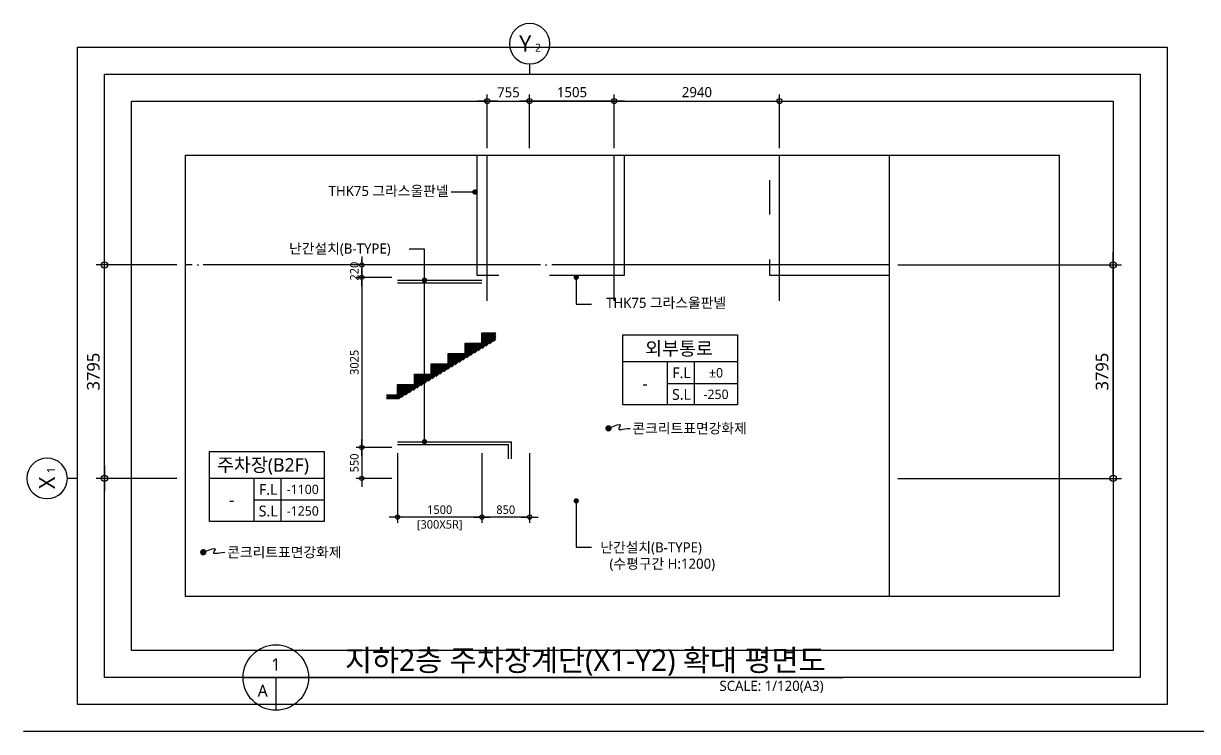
# Model space of a CAD drawing. Header units: millimetres. Extents: x 13515 to 183937, y -33900 to -660.
# Drawn here: x 13515 to 34395, y -13310 to -720 of the extents above; entities that cross this region are included whole.
import ezdxf
from ezdxf.enums import TextEntityAlignment as Align

# ---------------------------------------------------------------- set-up
doc = ezdxf.new("R2010")
doc.units = ezdxf.units.MM
doc.header["$LTSCALE"] = 100
doc.header["$MEASUREMENT"] = 0
doc.header["$PDSIZE"] = -10
doc.linetypes.add('CEN', pattern=[62, 60, -1, 0, -1])
doc.layers.get('0').update_dxf_attribs({"linetype": 'CONTINUOUS'})
doc.layers.get('Defpoints').update_dxf_attribs({"color": 171, "linetype": 'CONTINUOUS'})
for name, color, linetype in [('A-ANNO-LEAD', 5, 'CONTINUOUS'), ('CEN', 1, 'CEN'), ('CON', 2, 'CONTINUOUS'), ('HAT', 8, 'CONTINUOUS'), ('INS', 251, 'BATTING'), ('LED', 7, 'CONTINUOUS'), ('NDIM', 7, 'CONTINUOUS'), ('SYM', 7, 'CONTINUOUS'), ('SYM(AXIS)', 7, 'CONTINUOUS'), ('TEXT', 3, 'CONTINUOUS'), ('TEXT(AXIS)', 2, 'CONTINUOUS'), ('TEXT(노트)', 7, 'CONTINUOUS'), ('TEXT(실명)', 3, 'CONTINUOUS'), ('TEXT-기입', 6, 'CONTINUOUS'), ('TITLE', 7, 'CONTINUOUS')]:
    doc.layers.add(name, color=color, linetype=linetype)
doc.styles.add('CGS', font='cgse', dxfattribs={"bigfont": 'cgs'})
doc.styles.add('나눔바른고딕', font='NanumBarunGothic.ttf')
doc.linetypes.add('BATTING', pattern='A,0.0001,-0.1,[134,ltypeshp.shx,S=0.1,R=0,X=-0.1,Y=0],-0.2,[134,ltypeshp.shx,S=0.1,R=180,X=0.1,Y=0],-0.1', length=0.4001)
doc.dimstyles.new('NDIM 1200', dxfattribs={"dimscale": 75, "dimtxt": 3, "dimasz": 1, "dimexe": 2, "dimexo": 2, "dimgap": 1, "dimtad": 1, "dimdec": 0, "dimdsep": 46, "dimtxsty": 'CGS', "dimblk": 'DOT0', "dimcen": 1, "dimdle": 8, "dimclrd": 256, "dimclre": 256, "dimclrt": 256, "dimadec": 0, "dimazin": 0, "dimtfac": 1, "dimtdec": 0, "dimtix": 1, "dimtmove": 2, "dimatfit": 3, "dimldrblk": 'DOT0', "dimfxl": 1, "dimtolj": 1, "dimtzin": 0, "dimlwd": -1, "dimlwe": -1, "dimarcsym": 0})

# ---------------------------------------------------------------- blocks, each defined once
blk = doc.blocks.new('A$C2F20087E')
at = {"layer": 'SYM(AXIS)'}
blk.add_line((600, 0), (600, 300), dxfattribs=at)
blk.add_circle((600, 900), 600, dxfattribs=at)
blk = doc.blocks.new('DOT0')
blk.add_line((-3, 0), (3, 0))
at = {"color": 6}
blk.add_circle((0, 0), 0.75, dxfattribs=at)
blk = doc.blocks.new('*D295')
at = {"layer": 'Defpoints', "color": 0, "ltscale": 0.4, "transparency": 16777216}
for p in [(22517, -2100), (21763, -3060), (22517, -3060)]:
    blk.add_point(p, dxfattribs=at)
at = {"layer": 'NDIM', "ltscale": 0.4, "transparency": 16777216}
for p, q in [((21763, -2940), (21763, -1980)), ((22517, -2940), (22517, -1980)), ((21823, -2100), (22457, -2100))]:
    blk.add_line(p, q, dxfattribs=at)
at = {"layer": 'NDIM', "ltscale": 0.4, "transparency": 16777216, "xscale": 60, "yscale": 60, "zscale": 60, "rotation": 180}
blk.add_blockref('DOT0', (21763, -2100), dxfattribs=at)
at = {"layer": 'NDIM', "ltscale": 0.4, "transparency": 16777216, "xscale": 60, "yscale": 60, "zscale": 60}
blk.add_blockref('DOT0', (22517, -2100), dxfattribs=at)
at = {"layer": 'NDIM', "ltscale": 0.4, "transparency": 16777216, "insert": (22140, -1944), "char_height": 180, "attachment_point": 5, "style": '나눔바른고딕'}
blk.add_mtext('\\A1;755', dxfattribs=at)
blk = doc.blocks.new('*D296')
at = {"layer": 'Defpoints', "color": 0, "ltscale": 0.4, "transparency": 16777216}
for p in [(22517, -2100), (22517, -3060), (24022, -3060)]:
    blk.add_point(p, dxfattribs=at)
at = {"layer": 'NDIM', "ltscale": 0.4, "transparency": 16777216}
for p, q in [((22517, -2940), (22517, -1980)), ((24022, -2940), (24022, -1980)), ((23962, -2100), (22577, -2100))]:
    blk.add_line(p, q, dxfattribs=at)
at = {"layer": 'NDIM', "ltscale": 0.4, "transparency": 16777216, "xscale": 60, "yscale": 60, "zscale": 60, "rotation": 180}
blk.add_blockref('DOT0', (22517, -2100), dxfattribs=at)
at = {"layer": 'NDIM', "ltscale": 0.4, "transparency": 16777216, "xscale": 60, "yscale": 60, "zscale": 60}
blk.add_blockref('DOT0', (24022, -2100), dxfattribs=at)
at = {"layer": 'NDIM', "ltscale": 0.4, "transparency": 16777216, "insert": (23270, -1942), "char_height": 180, "attachment_point": 5, "style": '나눔바른고딕'}
blk.add_mtext('\\A1;1505', dxfattribs=at)
blk = doc.blocks.new('*D297')
at = {"layer": 'Defpoints', "color": 0, "ltscale": 0.4, "transparency": 16777216}
for p in [(26962, -2100), (24022, -3060), (26962, -3060)]:
    blk.add_point(p, dxfattribs=at)
at = {"layer": 'NDIM', "ltscale": 0.4, "transparency": 16777216}
for p, q in [((24022, -2940), (24022, -1980)), ((26962, -2940), (26962, -1980)), ((24082, -2100), (26902, -2100))]:
    blk.add_line(p, q, dxfattribs=at)
at = {"layer": 'NDIM', "ltscale": 0.4, "transparency": 16777216, "xscale": 60, "yscale": 60, "zscale": 60, "rotation": 180}
blk.add_blockref('DOT0', (24022, -2100), dxfattribs=at)
at = {"layer": 'NDIM', "ltscale": 0.4, "transparency": 16777216, "xscale": 60, "yscale": 60, "zscale": 60}
blk.add_blockref('DOT0', (26962, -2100), dxfattribs=at)
at = {"layer": 'NDIM', "ltscale": 0.4, "transparency": 16777216, "insert": (25492, -1942), "char_height": 180, "attachment_point": 5, "style": '나눔바른고딕'}
blk.add_mtext('\\A1;2940', dxfattribs=at)
blk = doc.blocks.new('*D298')
at = {"layer": 'Defpoints', "color": 0, "ltscale": 0.4, "transparency": 16777216}
for p in [(21667, -8259), (22517, -8259), (21667, -9497)]:
    blk.add_point(p, dxfattribs=at)
at = {"layer": 'NDIM', "ltscale": 0.4, "transparency": 16777216}
for p, q in [((21667, -8359), (21667, -9597)), ((22517, -8359), (22517, -9597)), ((22467, -9497), (21717, -9497))]:
    blk.add_line(p, q, dxfattribs=at)
at = {"layer": 'NDIM', "ltscale": 0.4, "transparency": 16777216, "xscale": 50, "yscale": 50, "zscale": 50, "rotation": 180}
blk.add_blockref('DOT0', (21667, -9497), dxfattribs=at)
at = {"layer": 'NDIM', "ltscale": 0.4, "transparency": 16777216, "xscale": 50, "yscale": 50, "zscale": 50}
blk.add_blockref('DOT0', (22517, -9497), dxfattribs=at)
at = {"layer": 'NDIM', "ltscale": 0.4, "transparency": 16777216, "insert": (22092, -9366), "char_height": 150, "attachment_point": 5, "style": '나눔바른고딕'}
blk.add_mtext('\\A1;850', dxfattribs=at)
blk = doc.blocks.new('*D299')
at = {"layer": 'Defpoints', "color": 0, "ltscale": 0.4, "transparency": 16777216}
for p in [(20167, -8259), (21667, -8259), (20167, -9497)]:
    blk.add_point(p, dxfattribs=at)
at = {"layer": 'NDIM', "ltscale": 0.4, "transparency": 16777216}
for p, q in [((20167, -8359), (20167, -9597)), ((21667, -8359), (21667, -9597)), ((21617, -9497), (20217, -9497))]:
    blk.add_line(p, q, dxfattribs=at)
at = {"layer": 'NDIM', "ltscale": 0.4, "transparency": 16777216, "xscale": 50, "yscale": 50, "zscale": 50, "rotation": 180}
blk.add_blockref('DOT0', (20167, -9497), dxfattribs=at)
at = {"layer": 'NDIM', "ltscale": 0.4, "transparency": 16777216, "xscale": 50, "yscale": 50, "zscale": 50}
blk.add_blockref('DOT0', (21667, -9497), dxfattribs=at)
at = {"layer": 'NDIM', "ltscale": 0.4, "transparency": 16777216, "char_height": 150, "attachment_point": 5, "style": '나눔바른고딕'}
for s, insert in [('\\A1;1500', (20917, -9366)), ('\\A1;[300X5R]', (20917, -9644))]:
    blk.add_mtext(s, dxfattribs=dict(at, insert=insert))
blk = doc.blocks.new('A$C51E23882')
at = {"layer": 'TITLE'}
blk.add_lwpolyline([(8500, 0), (0, 0), (0, 5200), (8500, 5200)], close=True, dxfattribs=at)
for points in [[(8500, 3200), (0, 3200)], [(3300, 3200), (3300, 0)], [(5300, 3200), (5300, 0)], [(3300, 1600), (8500, 1600)]]:
    blk.add_lwpolyline(points, dxfattribs=at)
at = {"layer": 'TITLE', "style": '나눔바른고딕'}
for s, p in [('F.L', (4352, 2378)), ('S.L', (4352, 778))]:
    blk.add_text(s, height=800, dxfattribs=at).set_placement(p, align=Align.MIDDLE)
blk = doc.blocks.new('*D293')
at = {"layer": 'Defpoints', "color": 0, "ltscale": 0.4, "transparency": 16777216}
for p in [(20167, -5234), (19531, -8259), (20167, -8259)]:
    blk.add_point(p, dxfattribs=at)
at = {"layer": 'NDIM', "ltscale": 0.4, "transparency": 16777216}
for p, q in [((20067, -5234), (19431, -5234)), ((19531, -5284), (19531, -8209)), ((20067, -8259), (19431, -8259))]:
    blk.add_line(p, q, dxfattribs=at)
at = {"layer": 'NDIM', "ltscale": 0.4, "transparency": 16777216, "xscale": 50, "yscale": 50, "zscale": 50}
for p, rotation in [((19531, -5234), 90), ((19531, -8259), 270)]:
    blk.add_blockref('DOT0', p, dxfattribs=dict(at, rotation=rotation))
at = {"layer": 'NDIM', "ltscale": 0.4, "transparency": 16777216, "insert": (19400, -6746), "char_height": 150, "attachment_point": 5, "rotation": 90, "style": '나눔바른고딕'}
blk.add_mtext('\\A1;3025', dxfattribs=at)
blk = doc.blocks.new('*D294')
at = {"layer": 'Defpoints', "color": 0, "ltscale": 0.4, "transparency": 16777216}
for p in [(28913, -5014), (32895, -5014), (28913, -8809)]:
    blk.add_point(p, dxfattribs=at)
at = {"layer": 'NDIM', "ltscale": 0.4, "transparency": 16777216}
for p, q in [((29063, -5014), (33045, -5014)), ((32895, -8734), (32895, -5089)), ((29063, -8809), (33045, -8809))]:
    blk.add_line(p, q, dxfattribs=at)
at = {"layer": 'NDIM', "ltscale": 0.4, "transparency": 16777216, "xscale": 75, "yscale": 75, "zscale": 75}
for p, rotation in [((32895, -5014), 90), ((32895, -8809), 270)]:
    blk.add_blockref('DOT0', p, dxfattribs=dict(at, rotation=rotation))
at = {"layer": 'NDIM', "ltscale": 0.4, "transparency": 16777216, "insert": (32698, -6911), "char_height": 225, "attachment_point": 5, "rotation": 90, "style": '나눔바른고딕'}
blk.add_mtext('\\A1;3795', dxfattribs=at)
blk = doc.blocks.new('*D300')
at = {"layer": 'Defpoints', "color": 0, "ltscale": 0.4, "transparency": 16777216}
for p in [(14955, -5014), (16395, -5014), (16395, -8809)]:
    blk.add_point(p, dxfattribs=at)
at = {"layer": 'NDIM', "ltscale": 0.4, "transparency": 16777216}
for p, q in [((16245, -5014), (14805, -5014)), ((14955, -8734), (14955, -5089)), ((16245, -8809), (14805, -8809))]:
    blk.add_line(p, q, dxfattribs=at)
at = {"layer": 'NDIM', "ltscale": 0.4, "transparency": 16777216, "xscale": 75, "yscale": 75, "zscale": 75}
for p, rotation in [((14955, -5014), 90), ((14955, -8809), 270)]:
    blk.add_blockref('DOT0', p, dxfattribs=dict(at, rotation=rotation))
at = {"layer": 'NDIM', "ltscale": 0.4, "transparency": 16777216, "insert": (14758, -6911), "char_height": 225, "attachment_point": 5, "rotation": 90, "style": '나눔바른고딕'}
blk.add_mtext('\\A1;3795', dxfattribs=at)
blk = doc.blocks.new('*D301')
at = {"layer": 'Defpoints', "color": 0, "ltscale": 0.4, "transparency": 16777216}
for p in [(20167, -5014), (19531, -5234), (20167, -5234)]:
    blk.add_point(p, dxfattribs=at)
at = {"layer": 'NDIM', "ltscale": 0.4, "transparency": 16777216}
for p, q in [((19531, -4964), (19531, -4914)), ((20067, -5014), (19431, -5014)), ((19531, -5014), (19531, -5234)), ((20067, -5234), (19431, -5234)), ((19531, -5284), (19531, -5334))]:
    blk.add_line(p, q, dxfattribs=at)
at = {"layer": 'NDIM', "ltscale": 0.4, "transparency": 16777216, "xscale": 50, "yscale": 50, "zscale": 50}
for p, rotation in [((19531, -5014), 270), ((19531, -5234), 90)]:
    blk.add_blockref('DOT0', p, dxfattribs=dict(at, rotation=rotation))
at = {"layer": 'NDIM', "ltscale": 0.4, "transparency": 16777216, "insert": (19400, -5124), "char_height": 150, "attachment_point": 5, "rotation": 90, "style": '나눔바른고딕'}
blk.add_mtext('\\A1;220', dxfattribs=at)
blk = doc.blocks.new('*D302')
at = {"layer": 'Defpoints', "color": 0, "ltscale": 0.4, "transparency": 16777216}
for p in [(20167, -8259), (19531, -8809), (20167, -8809)]:
    blk.add_point(p, dxfattribs=at)
at = {"layer": 'NDIM', "ltscale": 0.4, "transparency": 16777216}
for p, q in [((20067, -8259), (19431, -8259)), ((19531, -8309), (19531, -8759)), ((20067, -8809), (19431, -8809))]:
    blk.add_line(p, q, dxfattribs=at)
at = {"layer": 'NDIM', "ltscale": 0.4, "transparency": 16777216, "xscale": 50, "yscale": 50, "zscale": 50}
for p, rotation in [((19531, -8259), 90), ((19531, -8809), 270)]:
    blk.add_blockref('DOT0', p, dxfattribs=dict(at, rotation=rotation))
at = {"layer": 'NDIM', "ltscale": 0.4, "transparency": 16777216, "insert": (19400, -8534), "char_height": 150, "attachment_point": 5, "rotation": 90, "style": '나눔바른고딕'}
blk.add_mtext('\\A1;550', dxfattribs=at)

msp = doc.modelspace()

# ---------------------------------------------------------------- hatches: boundary and pattern name
at = {"layer": 'HAT', "ltscale": 10000}
h = msp.add_hatch(dxfattribs=at)
h.set_pattern_fill('ANSI31', color=256, scale=150)
h.set_pattern_definition([(45, (-451217.934, 129114.456), (-13.25825215, 13.25825215), [])])
h.paths.add_polyline_path([(19970, -7322.5), (20167.5, -7322.5), (20167.5, -7252.5), (20167.5, -7139.2), (20467.5, -7139.2), (20467.5, -6955.9), (20767.5, -6955.9), (20767.5, -6772.5), (21067.5, -6772.5), (21067.5, -6589.2), (21367.5, -6589.2), (21367.5, -6405.9), (21667.5, -6405.9), (21667.5, -6222.5), (21914.9, -6222.5), (21914.9, -6348.4), (20190, -7402.5), (19970, -7402.5)])

# ---------------------------------------------------------------- linework, layer by layer
at = {"layer": 'A-ANNO-LEAD', "ltscale": 10000}
for p, q in [((20167.5, -5283.9), (21667.5, -5283.9)), ((20167.5, -5333.9), (21667.5, -5333.9)), ((20167.5, -8158.9), (22192.5, -8158.9)), ((20167.5, -8208.9), (22142.5, -8208.9)), ((22142.5, -8458.9), (22142.5, -8208.9)), ((22192.5, -8458.9), (22192.5, -8158.9))]:
    msp.add_line(p, q, dxfattribs=at)
at = {"layer": 'CEN'}
for p, q in [((21762.5, -5650.7), (21762.5, -3060)), ((24022.5, -5650.7), (24022.5, -3060)), ((26962.5, -5650.7), (26962.5, -3060)), ((28913, -5013.9), (16395, -5013.9))]:
    msp.add_line(p, q, dxfattribs=at)
at = {"layer": 'CON', "ltscale": 1000}
msp.add_lwpolyline([(19970, -7322.5), (20167.5, -7322.5), (20167.5, -7252.5), (20167.5, -7139.2), (20467.5, -7139.2), (20467.5, -6955.9), (20767.5, -6955.9), (20767.5, -6772.5), (21067.5, -6772.5), (21067.5, -6589.2), (21367.5, -6589.2), (21367.5, -6405.9), (21667.5, -6405.9), (21667.5, -6222.5), (21914.9, -6222.5)], dxfattribs=at)
at = {"layer": 'Defpoints', "ltscale": 10000}
msp.add_line((56115, -13310), (13515, -13310), dxfattribs=at)
for points in [[(14475, -1140), (33855, -1140), (33855, -12830), (14475, -12830)], [(14955, -1620), (33375, -1620), (33375, -12350), (14955, -12350)], [(15435, -2100), (32895, -2100), (32895, -11870), (15435, -11870)], [(28913, -3060), (28913, -10910), (16395, -10910), (16395, -3060)], [(16395, -3060), (31935, -3060), (31935, -10910), (16395, -10910)]]:
    msp.add_lwpolyline(points, close=True, dxfattribs=at)
at = {"layer": 'INS', "ltscale": 0.9}
for points in [[(21580, -3060), (21580, -5196.4), (21967.5, -5196.4)], [(22867.5, -5196.4), (24205, -5196.4), (24205, -3060)], [(26780, -3503.9), (26780, -4118.9)], [(26780, -4918.9), (26780, -5196.4), (28913, -5196.4)]]:
    msp.add_lwpolyline(points, dxfattribs=at)
at = {"layer": 'LED'}
for points in [[(21542.5, -3716.8), (21542.5, -3716.8), (21121.1, -3716.8)], [(20647.1, -8158.9), (20647.1, -4731.1), (20373.3, -4731.1)], [(23346.1, -5233.9), (23346.1, -5713.2), (23619.9, -5713.2)], [(23919.3, -7919.1), (24013, -7880), (24075.1, -7858.9), (24111.3, -7852.4), (24127.2, -7857.2), (24128.6, -7869.7), (24121.1, -7886.7), (24110.3, -7904.7), (24102, -7920.4), (24100.9, -7931), (24107.7, -7936.7), (24122.2, -7938.5), (24144.4, -7937.2), (24173.9, -7933.7), (24210.7, -7928.9), (24254.5, -7923.7), (24305.1, -7919.1)], [(23346.1, -9208.9), (23346.1, -10029.2), (23619.9, -10029.2)], [(16712.6, -10122.2), (16806.3, -10083.1), (16868.5, -10062), (16904.7, -10055.5), (16920.6, -10060.3), (16922, -10072.8), (16914.4, -10089.8), (16903.7, -10107.8), (16895.4, -10123.4), (16894.2, -10134), (16901, -10139.8), (16915.6, -10141.6), (16937.7, -10140.3), (16967.3, -10136.8), (17004, -10132), (17047.8, -10126.8), (17098.5, -10122.2)]]:
    msp.add_lwpolyline(points, dxfattribs=at)
for points, const_width in [([(21542.5, -3740.3, 1), (21542.5, -3693.4, 1)], 46.9), ([(23322.7, -5233.9, -1), (23369.5, -5233.9, -1)], 46.9), ([(20647.1, -5307.4, 1), (20647.1, -5260.5, 1)], 46.9), ([(23919.3, -7890.9, -1), (23919.3, -7947.2, -1)], 56.2), ([(20647.1, -8179.7, 1), (20647.1, -8132.8, 1)], 46.9), ([(23322.7, -9208.9, -1), (23369.5, -9208.9, -1)], 46.9), ([(16712.6, -10094, -1), (16712.6, -10150.3, -1)], 56.2)]:
    msp.add_lwpolyline(points, format="xyb", close=True, dxfattribs=dict(at, const_width=const_width))
at = {"layer": 'SYM'}
for p, q in [((17420.7, -12350), (28094.3, -12350)), ((18002.6, -12350), (18002.6, -12931.8))]:
    msp.add_line(p, q, dxfattribs=at)
msp.add_circle((18002.6, -12350), 581.8, dxfattribs=at)

# ---------------------------------------------------------------- block references
for name, p, xscale, yscale, zscale in [('A$C2F20087E', (22877.5, -1620), -0.6000000000000001, 0.6000000000000001, 0.6000000000000001), ('A$C51E23882', (24172.8, -7503.1), 0.24, 0.24, 0.24), ('A$C51E23882', (16822, -9576.9), 0.24, 0.24, 0.24)]:
    msp.add_blockref(name, p, dxfattribs=dict(xscale=xscale, yscale=yscale, zscale=zscale))
at = {"xscale": -0.6000000000000001, "yscale": 0.6000000000000001, "zscale": 0.6000000000000001, "rotation": 90.00000000000087}
msp.add_blockref('A$C2F20087E', (14475, -8448.9), dxfattribs=at)

# ---------------------------------------------------------------- texts
at = {"layer": 'TEXT', "style": '나눔바른고딕'}
msp.add_text('지하2층 주차장계단(X1-Y2) 확대 평면도', height=384, dxfattribs=at).set_placement((27782, -12041.6), align=Align.MIDDLE_RIGHT)
for s, p in [('1', (18002.6, -12117.3)), ('A', (17769.8, -12582.7))]:
    msp.add_text(s, height=216, dxfattribs=at).set_placement(p, align=Align.MIDDLE)
msp.add_text('SCALE: 1/120(A3)', height=180, dxfattribs=at).set_placement((27744.5, -12408.2), align=Align.TOP_RIGHT)
at = {"layer": 'TEXT(AXIS)', "style": '나눔바른고딕'}
for s, height, p in [('Y', 288, (22438.5, -1077.6)), ('2', 144, (22666.1, -1149.6))]:
    msp.add_text(s, height=height, dxfattribs=at).set_placement(p, align=Align.MIDDLE)
for s, height, p in [('1', 144, (14004.6, -8660.4)), ('X', 288, (13932.6, -8887.9))]:
    msp.add_text(s, height=height, rotation=90, dxfattribs=at).set_placement(p, align=Align.MIDDLE)
at = {"layer": 'TEXT(노트)', "style": '나눔바른고딕'}
for s, p in [('THK75 그라스울판넬', (21075.7, -3697.4)), ('THK75 그라스울판넬', (26010.8, -5686.7)), ('(수평구간 H:1200)', (25815.3, -10325.9))]:
    msp.add_text(s, height=180, dxfattribs=at).set_placement(p, align=Align.MIDDLE_RIGHT)
for s, p in [('난간설치(B-TYPE)', (18238.7, -4721.9)), ('콘크리트표면강화제', (24345.4, -7919.1)), ('콘크리트표면강화제', (17138.7, -10122.2)), ('난간설치(B-TYPE)', (23773.3, -10036.4))]:
    msp.add_text(s, height=180, dxfattribs=at).set_placement(p, align=Align.MIDDLE_LEFT)
at = {"layer": 'TEXT(실명)', "style": '나눔바른고딕'}
for s, p in [('외부통로', (25173.4, -6498.1)), ('주차장(B2F)', (17774.9, -8581.5))]:
    msp.add_text(s, height=240, dxfattribs=at).set_placement(p, align=Align.MIDDLE)
at = {"layer": 'TEXT-기입', "style": '나눔바른고딕'}
for s, height, p in [('±0', 168, (25832.5, -6930.7)), ('-', 216, (24568.8, -7119.1)), ('-250', 168, (25832.7, -7314)), ('-1100', 168, (18481.6, -9004.5)), ('-', 216, (17218, -9192.9)), ('-1250', 168, (18481.8, -9387.8))]:
    msp.add_text(s, height=height, dxfattribs=at).set_placement(p, align=Align.MIDDLE)

# ---------------------------------------------------------------- dimensions: what is measured, and where the dimension line sits
at = {"layer": 'NDIM', "ltscale": 0.4}
for base, p1, p2, picture, middle in [((22517.5, -2100), (21762.5, -3060), (22517.5, -3060), '*D295', (22140, -1944.4)), ((26962.5, -2100), (24022.5, -3060), (26962.5, -3060), '*D297', (25492.5, -1942.1))]:
    dim = msp.add_linear_dim(base=base, p1=p1, p2=p2, dimstyle='NDIM 1200', override={"dimscale": 60, "dimtxsty": '나눔바른고딕'}, dxfattribs=at)
    dim.commit()
    dim.dimension.update_dxf_attribs({"geometry": picture, "text_midpoint": middle})
for base, p1, p2, angle, override, picture, middle in [((22517.5, -2100), (24022.5, -3060), (22517.5, -3060), 180, {"dimscale": 60, "dimtxsty": '나눔바른고딕'}, '*D296', (23270, -1942.3)), ((14955, -5013.9), (16395, -8808.9), (16395, -5013.9), 90, {"dimtxsty": '나눔바른고딕'}, '*D300', (14758.1, -6911.4)), ((32895, -5013.9), (28913, -8808.9), (28913, -5013.9), 90, {"dimtxsty": '나눔바른고딕'}, '*D294', (32698.1, -6911.4)), ((19531.3, -5233.9), (20167.5, -5013.9), (20167.5, -5233.9), 270, {"dimscale": 50, "dimtxsty": '나눔바른고딕'}, '*D301', (19399.8, -5123.9)), ((19531.3, -8258.9), (20167.5, -5233.9), (20167.5, -8258.9), 270, {"dimscale": 50, "dimtxsty": '나눔바른고딕'}, '*D293', (19399.7, -6746.4)), ((19531.3, -8808.9), (20167.5, -8258.9), (20167.5, -8808.9), 270, {"dimscale": 50, "dimtxsty": '나눔바른고딕'}, '*D302', (19399.8, -8533.9)), ((21667.5, -9497.3), (22517.5, -8258.9), (21667.5, -8258.9), 180, {"dimscale": 50, "dimtxsty": '나눔바른고딕'}, '*D298', (22092.5, -9365.8))]:
    dim = msp.add_linear_dim(base=base, p1=p1, p2=p2, angle=angle, dimstyle='NDIM 1200', override=override, dxfattribs=at)
    dim.commit()
    dim.dimension.update_dxf_attribs({"geometry": picture, "text_midpoint": middle})
dim = msp.add_linear_dim(base=(20167.5, -9497.3), p1=(21667.5, -8258.9), p2=(20167.5, -8258.9), angle=180, text='<>\\X[300X5R]', dimstyle='NDIM 1200', override={"dimscale": 50, "dimtxsty": '나눔바른고딕'}, dxfattribs=at)
dim.commit()
dim.dimension.update_dxf_attribs({"geometry": '*D299', "text_midpoint": (20917.5, -9497.3)})

doc.saveas('drawing.dxf')
